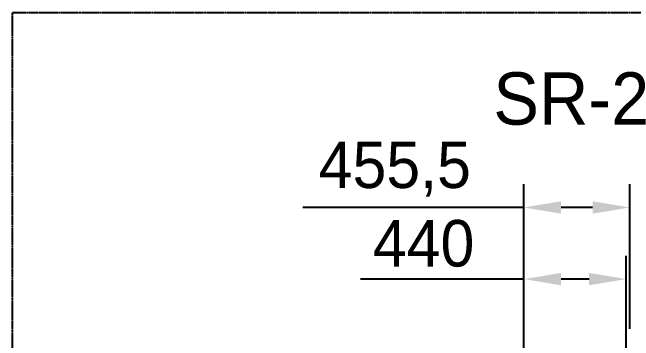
# Model space of a CAD drawing. Header units: inches. Extents: x 0 to 77285, y -118 to 40065.
# Drawn here: x 15158 to 17830, y 6929 to 8339 of the extents above; entities that cross this region are included whole.
import ezdxf
from ezdxf.enums import TextEntityAlignment as Align

# ---------------------------------------------------------------- set-up
doc = ezdxf.new("R2010")
doc.units = ezdxf.units.IN
doc.header["$LTSCALE"] = 5
doc.header["$MEASUREMENT"] = 0
doc.linetypes.add('PHANTOM', pattern=[2.5, 1.25, -0.25, 0.25, -0.25, 0.25, -0.25])
doc.layers.add('66', color=6, linetype='PHANTOM')
doc.layers.add('D', color=3, linetype='Continuous')
doc.styles.add('SCI', font='')
doc.styles.get('SCI').set_extended_font_data('Gulim')
doc.dimstyles.new('SCH', dxfattribs={"dimtxt": 2.5, "dimasz": 2, "dimexe": 1.25, "dimexo": 0.625, "dimtad": 1, "dimdec": 8, "dimtxsty": 'SCI', "dimcen": 2.5, "dimclrd": 4, "dimclre": 4, "dimclrt": 7, "dimadec": 8, "dimazin": 2, "dimtfac": 1, "dimtdec": 8, "dimtmove": 0, "dimatfit": 3, "dimfxl": 1, "dimarcsym": 0})

# ---------------------------------------------------------------- blocks, each defined once
blk = doc.blocks.new('*D589')
at = {"color": 4, "lineweight": -2, "transparency": 16777216}
for p, q in [((17358, 5873.4), (17358, 7292.9)), ((17798, 5884.4), (17798, 7292.9)), ((17358, 7192.9), (16655.4, 7192.9)), ((17638, 7192.9), (17518, 7192.9))]:
    blk.add_line(p, q, dxfattribs=at)
at = {"color": 4, "transparency": 16777216}
for points in [[(17518, 7219.6), (17518, 7166.3), (17358, 7192.9)], [(17638, 7219.6), (17638, 7166.3), (17798, 7192.9)]]:
    blk.add_solid(points, dxfattribs=at)
at = {"layer": 'Defpoints', "color": 0, "transparency": 16777216}
for p in [(17358, 7192.9), (17798, 5834.4, 0), (17358, 5823.4, 0)]:
    blk.add_point(p, dxfattribs=at)
at = {"color": 7, "transparency": 16777216, "insert": (16926.7, 7345.6), "char_height": 200, "attachment_point": 5, "style": 'SCI'}
blk.add_mtext('440', dxfattribs=at)
blk = doc.blocks.new('*D590')
at = {"color": 4, "lineweight": -2, "transparency": 16777216}
for p, q in [((17358, 5873.4), (17358, 7600.9)), ((17813.5, 6978.4), (17813.5, 7600.9)), ((17358, 7500.9), (16407.5, 7500.9)), ((17653.5, 7500.9), (17518, 7500.9))]:
    blk.add_line(p, q, dxfattribs=at)
at = {"color": 4, "transparency": 16777216}
for points in [[(17518, 7527.6), (17518, 7474.2), (17358, 7500.9)], [(17653.5, 7527.6), (17653.5, 7474.2), (17813.5, 7500.9)]]:
    blk.add_solid(points, dxfattribs=at)
at = {"layer": 'Defpoints', "color": 0, "transparency": 16777216}
for p in [(17358, 7500.9), (17813.5, 6928.4, 0), (17358, 5823.4, 0)]:
    blk.add_point(p, dxfattribs=at)
at = {"color": 7, "transparency": 16777216, "insert": (16802.8, 7665.9), "char_height": 200, "attachment_point": 5, "style": 'SCI'}
blk.add_mtext('455,5', dxfattribs=at)

msp = doc.modelspace()

# ---------------------------------------------------------------- linework, layer by layer
at = {"layer": '66'}
msp.add_lwpolyline([(15158.35005525, 8339.41492082), (27621.97526081, 8339.41492082), (27621.97526081, 1629.22279512), (15158.35005525, 1629.22279512)], close=True, dxfattribs=at)

# ---------------------------------------------------------------- texts
at = {"layer": 'D', "style": 'SCI'}
msp.add_text('SR-2', height=225, dxfattribs=at).set_placement((17561.80682188, 7969.49136259), align=Align.MIDDLE_CENTER)

# ---------------------------------------------------------------- dimensions: what is measured, and where the dimension line sits
for base, p1, picture, middle in [((17358.0482604656, 7500.893435358), (17813.5482604655, 6928.3841082762, -0.0000000013), '*D590', (16802.7752910915, 7665.9400398853)), ((17358.0482604656, 7192.920340396), (17798.0482604656, 5834.3841082762, 0.0000000082), '*D589', (16926.7433337013, 7345.5834562415))]:
    dim = msp.add_linear_dim(base=base, p1=p1, p2=(17358.0482604656, 5823.3841082762, 0.0000000082), dimstyle='SCH', override={"dimscale": 80})
    dim.commit()
    dim.dimension.update_dxf_attribs({"geometry": picture, "text_midpoint": middle})

doc.saveas('drawing.dxf')
